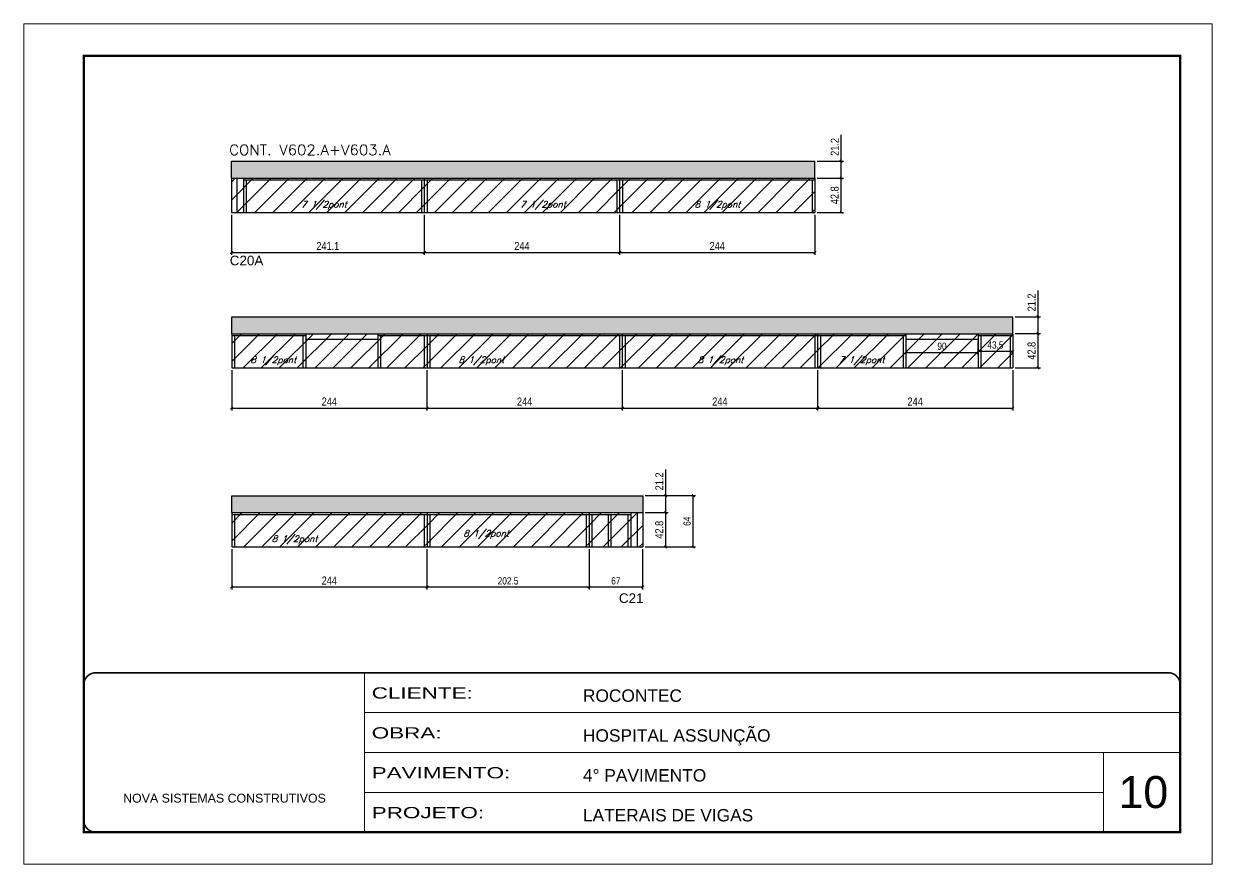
# Model space of a CAD drawing. Extents: x -20960 to -5926, y -2106 to 21915.
# Drawn here: x -10608 to -9123, y 18568 to 19618 of the extents above; entities that cross this region are included whole.
import ezdxf

# ---------------------------------------------------------------- set-up
doc = ezdxf.new("R2010")
doc.units = 0
doc.linetypes.add('CONTINUO', pattern=[0])
doc.linetypes.add('DASHED', pattern=[0.75, 0.5, -0.25])
for name, color, linetype in [('5', 5, 'Continuous'), ('COTA', 241, 'Continuous'), ('Painéis', 200, 'Continuous'), ('Reaproveitamento', 251, 'Continuous'), ('SARR_2.2x7', 40, 'Continuous'), ('SARR_3.5x7', 81, 'Continuous'), ('texto', 7, 'Continuous')]:
    doc.layers.add(name, color=color, linetype=linetype)
for name, color, linetype, lineweight in [('CARIMBO', 255, 'Continuous', 9), ('Folhas', 255, 'Continuous', 9), ('SARRAFO DE PRESSAO', 251, 'DASHED', 9), ('Texto Seção', 7, 'Continuous', 15)]:
    doc.layers.add(name, color=color, linetype=linetype, lineweight=lineweight)
doc.styles.add('ARIAL', font='arial.ttf')
doc.styles.add('COTA TECNICA', font='techl___.ttf', dxfattribs={"height": 10})
doc.styles.add('COTA TECNICA-50', font='techl___.ttf', dxfattribs={"height": 9})
doc.styles.add('REGUA-120', font='ROMANS.shx', dxfattribs={"height": 15})
doc.styles.add('Romans', font='romans.shx')
doc.styles.get("Standard").update_dxf_attribs({"font": 'arial.ttf'})
doc.styles.add('Tecnologia', font='')
doc.styles.get('Tecnologia').set_extended_font_data('Forgotten Futurist')
doc.dimstyles.new('COTA PAINEL-50', dxfattribs={"dimtxt": 9, "dimasz": 3, "dimexe": 3, "dimexo": 3, "dimgap": 3, "dimtad": 1, "dimdec": 1, "dimzin": 12, "dimdsep": 46, "dimtxsty": 'COTA TECNICA-50', "dimblk1": 'OBLIQUE', "dimblk2": 'OBLIQUE', "dimsah": 1, "dimcen": 0.9, "dimclrd": 4, "dimclre": 4, "dimclrt": 240, "dimadec": 1, "dimazin": 3, "dimtfac": 1, "dimtdec": 1, "dimtmove": 0, "dimatfit": 3, "dimfxl": 1, "dimtolj": 1, "dimtzin": 12, "dimarcsym": 0})
doc.dimstyles.new('PAINEL', dxfattribs={"dimtxt": 10, "dimasz": 3, "dimexe": 3, "dimexo": 3, "dimgap": 3, "dimtad": 1, "dimdec": 1, "dimzin": 12, "dimdsep": 46, "dimtxsty": 'COTA TECNICA', "dimblk1": 'OBLIQUE', "dimblk2": 'OBLIQUE', "dimsah": 1, "dimcen": 0.9, "dimclrd": 4, "dimclre": 4, "dimclrt": 240, "dimadec": 1, "dimazin": 3, "dimtfac": 1, "dimtdec": 1, "dimtmove": 0, "dimatfit": 3, "dimfxl": 1, "dimtolj": 1, "dimtzin": 12, "dimarcsym": 0})

# ---------------------------------------------------------------- blocks, each defined once
blk = doc.blocks.new('9999999999')
at = {"color": 30, "linetype": 'CONTINUO'}
for p, q in [((98564.6, 34230.2), (98564.6, 34429.4)), ((98564.6, 34379.6), (99584, 34379.6)), ((98564.6, 34329.8), (99488, 34329.8)), ((99584, 34329.8), (99488, 34329.8)), ((99488, 34329.8), (99488, 34230.2)), ((98564.6, 34280), (99488, 34280))]:
    blk.add_line(p, q, dxfattribs=at)
at = {"color": 30, "linetype": 'CONTINUO', "const_width": 2}
blk.add_lwpolyline([(99584, 34230.2), (99584, 34414.4, 0.414214), (99569, 34429.4), (98229, 34429.4, 0.414214), (98214, 34414.4), (98214, 34245.2, 0.414214), (98229, 34230.2), (99584, 34230.2)], format="xyb", dxfattribs=at)
at = {"layer": 'Folhas'}
blk.add_lwpolyline([(98139, 34190.2), (99624, 34190.2), (99624, 35240.2), (98139, 35240.2)], close=True, dxfattribs=at)
at = {"layer": 'Folhas', "color": 30, "const_width": 3}
blk.add_lwpolyline([(98214, 34230.2), (99584, 34230.2), (99584, 35200.2), (98214, 35200.2)], close=True, dxfattribs=at)
at = {"color": 7, "linetype": 'Continuous', "ltscale": 5, "style": 'ARIAL'}
for s, height, p in [('ROCONTEC', 15.48, (98837.7, 34393.1)), ('HOSPITAL ASSUNÇÃO', 15.483, (98837.7, 34343.3)), ('4° PAVIMENTO', 15.483, (98837.7, 34293.5)), ('NOVA SISTEMAS CONSTRUTIVOS', 11.059, (98263.2, 34267.2)), ('LATERAIS DE VIGAS', 15.483, (98837.7, 34243.7))]:
    blk.add_text(s, height=height, dxfattribs=at).set_placement(p)
at = {"layer": 'Folhas', "color": 7, "style": 'Tecnologia', "width": 1.5}
for s, p in [('CLIENTE:', (98573.7, 34397.2)), ('OBRA:', (98573.7, 34347.3)), ('PAVIMENTO:', (98573.7, 34297.5)), ('PROJETO:', (98573.7, 34247.7))]:
    blk.add_text(s, height=14, dxfattribs=at).set_placement(p)
blk = doc.blocks.new('_Oblique')
at = {"color": 0, "linetype": 'ByBlock', "lineweight": -2}
blk.add_line((-0.5, -0.5), (0.5, 0.5), dxfattribs=at)
blk = doc.blocks.new('*D212')
at = {"layer": 'COTA', "color": 4, "lineweight": -2, "ltscale": 25, "transparency": 16777216}
for p, q in [((-10349.1, 19379.6), (-10349.1, 19329.5)), ((-10108, 19379.6), (-10108, 19329.5)), ((-10349.1, 19332.5), (-10108, 19332.5))]:
    blk.add_line(p, q, dxfattribs=at)
at = {"layer": 'Defpoints', "color": 0, "ltscale": 25, "transparency": 16777216}
for p in [(-10349.1, 19382.6), (-10108, 19382.6), (-10108, 19332.5)]:
    blk.add_point(p, dxfattribs=at)
at = {"layer": 'COTA', "color": 4, "lineweight": -2, "ltscale": 25, "transparency": 16777216, "xscale": 3, "yscale": 3, "zscale": 3, "rotation": 180}
blk.add_blockref('_Oblique', (-10349.1, 19332.5), dxfattribs=at)
at = {"layer": 'COTA', "color": 4, "lineweight": -2, "ltscale": 25, "transparency": 16777216, "xscale": 3, "yscale": 3, "zscale": 3}
blk.add_blockref('_Oblique', (-10108, 19332.5), dxfattribs=at)
at = {"layer": 'COTA', "color": 240, "ltscale": 25, "transparency": 16777216, "insert": (-10228.6, 19340.6), "char_height": 10, "attachment_point": 5, "style": 'COTA TECNICA'}
blk.add_mtext('\\A1;241.1', dxfattribs=at)
blk = doc.blocks.new('*D213')
at = {"layer": 'COTA', "color": 4, "lineweight": -2, "ltscale": 25, "transparency": 16777216}
for p, q in [((-10108, 19379.6), (-10108, 19329.5)), ((-9864, 19379.6), (-9864, 19329.5)), ((-10108, 19332.5), (-9864, 19332.5))]:
    blk.add_line(p, q, dxfattribs=at)
at = {"layer": 'Defpoints', "color": 0, "ltscale": 25, "transparency": 16777216}
for p in [(-10108, 19382.6), (-9864, 19382.6), (-9864, 19332.5)]:
    blk.add_point(p, dxfattribs=at)
at = {"layer": 'COTA', "color": 4, "lineweight": -2, "ltscale": 25, "transparency": 16777216, "xscale": 3, "yscale": 3, "zscale": 3, "rotation": 180}
blk.add_blockref('_Oblique', (-10108, 19332.5), dxfattribs=at)
at = {"layer": 'COTA', "color": 4, "lineweight": -2, "ltscale": 25, "transparency": 16777216, "xscale": 3, "yscale": 3, "zscale": 3}
blk.add_blockref('_Oblique', (-9864, 19332.5), dxfattribs=at)
at = {"layer": 'COTA', "color": 240, "ltscale": 25, "transparency": 16777216, "insert": (-9986, 19340.6), "char_height": 10, "attachment_point": 5, "style": 'COTA TECNICA'}
blk.add_mtext('\\A1;244', dxfattribs=at)
blk = doc.blocks.new('*D214')
at = {"layer": 'COTA', "color": 4, "lineweight": -2, "ltscale": 25, "transparency": 16777216}
for p, q in [((-9864, 19379.6), (-9864, 19329.5)), ((-9620, 19379.6), (-9620, 19329.5)), ((-9864, 19332.5), (-9620, 19332.5))]:
    blk.add_line(p, q, dxfattribs=at)
at = {"layer": 'Defpoints', "color": 0, "ltscale": 25, "transparency": 16777216}
for p in [(-9864, 19382.6), (-9620, 19382.6), (-9620, 19332.5)]:
    blk.add_point(p, dxfattribs=at)
at = {"layer": 'COTA', "color": 4, "lineweight": -2, "ltscale": 25, "transparency": 16777216, "xscale": 3, "yscale": 3, "zscale": 3, "rotation": 180}
blk.add_blockref('_Oblique', (-9864, 19332.5), dxfattribs=at)
at = {"layer": 'COTA', "color": 4, "lineweight": -2, "ltscale": 25, "transparency": 16777216, "xscale": 3, "yscale": 3, "zscale": 3}
blk.add_blockref('_Oblique', (-9620, 19332.5), dxfattribs=at)
at = {"layer": 'COTA', "color": 240, "ltscale": 25, "transparency": 16777216, "insert": (-9742, 19340.6), "char_height": 10, "attachment_point": 5, "style": 'COTA TECNICA'}
blk.add_mtext('\\A1;244', dxfattribs=at)
blk = doc.blocks.new('*D215')
at = {"layer": 'COTA', "color": 4, "lineweight": -2, "ltscale": 25, "transparency": 16777216}
for p, q in [((-10348.7, 19185.3), (-10348.7, 19135.2)), ((-10104.7, 19185.3), (-10104.7, 19135.2)), ((-10348.7, 19138.2), (-10104.7, 19138.2))]:
    blk.add_line(p, q, dxfattribs=at)
at = {"layer": 'Defpoints', "color": 0, "ltscale": 25, "transparency": 16777216}
for p in [(-10348.7, 19188.3), (-10104.7, 19188.3), (-10104.7, 19138.2)]:
    blk.add_point(p, dxfattribs=at)
at = {"layer": 'COTA', "color": 4, "lineweight": -2, "ltscale": 25, "transparency": 16777216, "xscale": 3, "yscale": 3, "zscale": 3, "rotation": 180}
blk.add_blockref('_Oblique', (-10348.7, 19138.2), dxfattribs=at)
at = {"layer": 'COTA', "color": 4, "lineweight": -2, "ltscale": 25, "transparency": 16777216, "xscale": 3, "yscale": 3, "zscale": 3}
blk.add_blockref('_Oblique', (-10104.7, 19138.2), dxfattribs=at)
at = {"layer": 'COTA', "color": 240, "ltscale": 25, "transparency": 16777216, "insert": (-10226.7, 19146.3), "char_height": 10, "attachment_point": 5, "style": 'COTA TECNICA'}
blk.add_mtext('\\A1;244', dxfattribs=at)
blk = doc.blocks.new('*D216')
at = {"layer": 'COTA', "color": 4, "lineweight": -2, "ltscale": 25, "transparency": 16777216}
for p, q in [((-10104.7, 19185.3), (-10104.7, 19135.2)), ((-9860.7, 19185.3), (-9860.7, 19135.2)), ((-10104.7, 19138.2), (-9860.7, 19138.2))]:
    blk.add_line(p, q, dxfattribs=at)
at = {"layer": 'Defpoints', "color": 0, "ltscale": 25, "transparency": 16777216}
for p in [(-10104.7, 19188.3), (-9860.7, 19188.3), (-9860.7, 19138.2)]:
    blk.add_point(p, dxfattribs=at)
at = {"layer": 'COTA', "color": 4, "lineweight": -2, "ltscale": 25, "transparency": 16777216, "xscale": 3, "yscale": 3, "zscale": 3, "rotation": 180}
blk.add_blockref('_Oblique', (-10104.7, 19138.2), dxfattribs=at)
at = {"layer": 'COTA', "color": 4, "lineweight": -2, "ltscale": 25, "transparency": 16777216, "xscale": 3, "yscale": 3, "zscale": 3}
blk.add_blockref('_Oblique', (-9860.7, 19138.2), dxfattribs=at)
at = {"layer": 'COTA', "color": 240, "ltscale": 25, "transparency": 16777216, "insert": (-9982.7, 19146.3), "char_height": 10, "attachment_point": 5, "style": 'COTA TECNICA'}
blk.add_mtext('\\A1;244', dxfattribs=at)
blk = doc.blocks.new('*D217')
at = {"layer": 'COTA', "color": 4, "lineweight": -2, "ltscale": 25, "transparency": 16777216}
for p, q in [((-9860.7, 19185.3), (-9860.7, 19135.2)), ((-9616.7, 19185.3), (-9616.7, 19135.2)), ((-9860.7, 19138.2), (-9616.7, 19138.2))]:
    blk.add_line(p, q, dxfattribs=at)
at = {"layer": 'Defpoints', "color": 0, "ltscale": 25, "transparency": 16777216}
for p in [(-9860.7, 19188.3), (-9616.7, 19188.3), (-9616.7, 19138.2)]:
    blk.add_point(p, dxfattribs=at)
at = {"layer": 'COTA', "color": 4, "lineweight": -2, "ltscale": 25, "transparency": 16777216, "xscale": 3, "yscale": 3, "zscale": 3, "rotation": 180}
blk.add_blockref('_Oblique', (-9860.7, 19138.2), dxfattribs=at)
at = {"layer": 'COTA', "color": 4, "lineweight": -2, "ltscale": 25, "transparency": 16777216, "xscale": 3, "yscale": 3, "zscale": 3}
blk.add_blockref('_Oblique', (-9616.7, 19138.2), dxfattribs=at)
at = {"layer": 'COTA', "color": 240, "ltscale": 25, "transparency": 16777216, "insert": (-9738.7, 19146.3), "char_height": 10, "attachment_point": 5, "style": 'COTA TECNICA'}
blk.add_mtext('\\A1;244', dxfattribs=at)
blk = doc.blocks.new('*D218')
at = {"layer": 'COTA', "color": 4, "lineweight": -2, "ltscale": 25, "transparency": 16777216}
for p, q in [((-9616.7, 19185.3), (-9616.7, 19135.2)), ((-9372.7, 19185.3), (-9372.7, 19135.2)), ((-9616.7, 19138.2), (-9372.7, 19138.2))]:
    blk.add_line(p, q, dxfattribs=at)
at = {"layer": 'Defpoints', "color": 0, "ltscale": 25, "transparency": 16777216}
for p in [(-9616.7, 19188.3), (-9372.7, 19188.3), (-9372.7, 19138.2)]:
    blk.add_point(p, dxfattribs=at)
at = {"layer": 'COTA', "color": 4, "lineweight": -2, "ltscale": 25, "transparency": 16777216, "xscale": 3, "yscale": 3, "zscale": 3, "rotation": 180}
blk.add_blockref('_Oblique', (-9616.7, 19138.2), dxfattribs=at)
at = {"layer": 'COTA', "color": 4, "lineweight": -2, "ltscale": 25, "transparency": 16777216, "xscale": 3, "yscale": 3, "zscale": 3}
blk.add_blockref('_Oblique', (-9372.7, 19138.2), dxfattribs=at)
at = {"layer": 'COTA', "color": 240, "ltscale": 25, "transparency": 16777216, "insert": (-9494.7, 19146.3), "char_height": 10, "attachment_point": 5, "style": 'COTA TECNICA'}
blk.add_mtext('\\A1;244', dxfattribs=at)
blk = doc.blocks.new('*D219')
at = {"layer": 'COTA', "color": 4, "lineweight": -2, "ltscale": 25, "transparency": 16777216}
for p, q in [((-10348.7, 18961.7), (-10348.7, 18911.6)), ((-10104.7, 18961.7), (-10104.7, 18911.6)), ((-10348.7, 18914.6), (-10104.7, 18914.6))]:
    blk.add_line(p, q, dxfattribs=at)
at = {"layer": 'Defpoints', "color": 0, "ltscale": 25, "transparency": 16777216}
for p in [(-10348.7, 18964.7), (-10104.7, 18964.7), (-10104.7, 18914.6)]:
    blk.add_point(p, dxfattribs=at)
at = {"layer": 'COTA', "color": 4, "lineweight": -2, "ltscale": 25, "transparency": 16777216, "xscale": 3, "yscale": 3, "zscale": 3, "rotation": 180}
blk.add_blockref('_Oblique', (-10348.7, 18914.6), dxfattribs=at)
at = {"layer": 'COTA', "color": 4, "lineweight": -2, "ltscale": 25, "transparency": 16777216, "xscale": 3, "yscale": 3, "zscale": 3}
blk.add_blockref('_Oblique', (-10104.7, 18914.6), dxfattribs=at)
at = {"layer": 'COTA', "color": 240, "ltscale": 25, "transparency": 16777216, "insert": (-10226.7, 18922.7), "char_height": 10, "attachment_point": 5, "style": 'COTA TECNICA'}
blk.add_mtext('\\A1;244', dxfattribs=at)
blk = doc.blocks.new('*D220')
at = {"layer": 'COTA', "color": 4, "lineweight": -2, "ltscale": 25, "transparency": 16777216}
for p, q in [((-9617, 19425.4), (-9584.1, 19425.4)), ((-9587.1, 19382.6), (-9587.1, 19425.4)), ((-9617, 19382.6), (-9584.1, 19382.6))]:
    blk.add_line(p, q, dxfattribs=at)
at = {"layer": 'Defpoints', "color": 0, "ltscale": 25, "transparency": 16777216}
for p in [(-9620, 19425.4), (-9587.1, 19425.4), (-9620, 19382.6)]:
    blk.add_point(p, dxfattribs=at)
at = {"layer": 'COTA', "color": 4, "lineweight": -2, "ltscale": 25, "transparency": 16777216, "xscale": 3, "yscale": 3, "zscale": 3}
for p, rotation in [((-9587.1, 19425.4), 90), ((-9587.1, 19382.6), 270)]:
    blk.add_blockref('_Oblique', p, dxfattribs=dict(at, rotation=rotation))
at = {"layer": 'COTA', "color": 240, "ltscale": 25, "transparency": 16777216, "insert": (-9595.2, 19404), "char_height": 10, "attachment_point": 5, "rotation": 90, "style": 'COTA TECNICA'}
blk.add_mtext('\\A1;42.8', dxfattribs=at)
blk = doc.blocks.new('*D221')
at = {"layer": 'COTA', "color": 4, "lineweight": -2, "ltscale": 25, "transparency": 16777216}
for p, q in [((-9587.1, 19446.6), (-9587.1, 19479.3)), ((-9617, 19446.6), (-9584.1, 19446.6)), ((-9587.1, 19425.4), (-9587.1, 19446.6)), ((-9617, 19425.4), (-9584.1, 19425.4))]:
    blk.add_line(p, q, dxfattribs=at)
at = {"layer": 'Defpoints', "color": 0, "ltscale": 25, "transparency": 16777216}
for p in [(-9620, 19446.6), (-9587.1, 19446.6), (-9620, 19425.4)]:
    blk.add_point(p, dxfattribs=at)
at = {"layer": 'COTA', "color": 4, "lineweight": -2, "ltscale": 25, "transparency": 16777216, "xscale": 3, "yscale": 3, "zscale": 3}
for p, rotation in [((-9587.1, 19446.6), 90), ((-9587.1, 19425.4), 270)]:
    blk.add_blockref('_Oblique', p, dxfattribs=dict(at, rotation=rotation))
at = {"layer": 'COTA', "color": 240, "ltscale": 25, "transparency": 16777216, "insert": (-9595.2, 19464.4), "char_height": 10, "attachment_point": 5, "rotation": 90, "style": 'COTA TECNICA'}
blk.add_mtext('\\A1;21.2', dxfattribs=at)
blk = doc.blocks.new('*D222')
at = {"layer": 'COTA', "color": 4, "lineweight": -2, "ltscale": 25, "transparency": 16777216}
for p, q in [((-9369.7, 19231.1), (-9338.1, 19231.1)), ((-9341.1, 19188.3), (-9341.1, 19231.1)), ((-9369.7, 19188.3), (-9338.1, 19188.3))]:
    blk.add_line(p, q, dxfattribs=at)
at = {"layer": 'Defpoints', "color": 0, "ltscale": 25, "transparency": 16777216}
for p in [(-9372.7, 19231.1), (-9341.1, 19231.1), (-9372.7, 19188.3)]:
    blk.add_point(p, dxfattribs=at)
at = {"layer": 'COTA', "color": 4, "lineweight": -2, "ltscale": 25, "transparency": 16777216, "xscale": 3, "yscale": 3, "zscale": 3}
for p, rotation in [((-9341.1, 19231.1), 90), ((-9341.1, 19188.3), 270)]:
    blk.add_blockref('_Oblique', p, dxfattribs=dict(at, rotation=rotation))
at = {"layer": 'COTA', "color": 240, "ltscale": 25, "transparency": 16777216, "insert": (-9349.2, 19209.7), "char_height": 10, "attachment_point": 5, "rotation": 90, "style": 'COTA TECNICA'}
blk.add_mtext('\\A1;42.8', dxfattribs=at)
blk = doc.blocks.new('*D223')
at = {"layer": 'COTA', "color": 4, "lineweight": -2, "ltscale": 25, "transparency": 16777216}
for p, q in [((-9341.1, 19252.3), (-9341.1, 19285)), ((-9369.7, 19252.3), (-9338.1, 19252.3)), ((-9341.1, 19231.1), (-9341.1, 19252.3)), ((-9369.7, 19231.1), (-9338.1, 19231.1))]:
    blk.add_line(p, q, dxfattribs=at)
at = {"layer": 'Defpoints', "color": 0, "ltscale": 25, "transparency": 16777216}
for p in [(-9372.7, 19252.3), (-9341.1, 19252.3), (-9372.7, 19231.1)]:
    blk.add_point(p, dxfattribs=at)
at = {"layer": 'COTA', "color": 4, "lineweight": -2, "ltscale": 25, "transparency": 16777216, "xscale": 3, "yscale": 3, "zscale": 3}
for p, rotation in [((-9341.1, 19252.3), 90), ((-9341.1, 19231.1), 270)]:
    blk.add_blockref('_Oblique', p, dxfattribs=dict(at, rotation=rotation))
at = {"layer": 'COTA', "color": 240, "ltscale": 25, "transparency": 16777216, "insert": (-9349.2, 19270.1), "char_height": 10, "attachment_point": 5, "rotation": 90, "style": 'COTA TECNICA'}
blk.add_mtext('\\A1;21.2', dxfattribs=at)
blk = doc.blocks.new('*D224')
at = {"layer": 'COTA', "color": 4, "lineweight": -2, "ltscale": 25, "transparency": 16777216}
for p, q in [((-9832.2, 19007.5), (-9803.3, 19007.5)), ((-9806.3, 18964.7), (-9806.3, 19007.5)), ((-9832.2, 18964.7), (-9803.3, 18964.7))]:
    blk.add_line(p, q, dxfattribs=at)
at = {"layer": 'Defpoints', "color": 0, "ltscale": 25, "transparency": 16777216}
for p in [(-9835.2, 19007.5), (-9806.3, 19007.5), (-9835.2, 18964.7)]:
    blk.add_point(p, dxfattribs=at)
at = {"layer": 'COTA', "color": 4, "lineweight": -2, "ltscale": 25, "transparency": 16777216, "xscale": 3, "yscale": 3, "zscale": 3}
for p, rotation in [((-9806.3, 19007.5), 90), ((-9806.3, 18964.7), 270)]:
    blk.add_blockref('_Oblique', p, dxfattribs=dict(at, rotation=rotation))
at = {"layer": 'COTA', "color": 240, "ltscale": 25, "transparency": 16777216, "insert": (-9814.4, 18986.1), "char_height": 10, "attachment_point": 5, "rotation": 90, "style": 'COTA TECNICA'}
blk.add_mtext('\\A1;42.8', dxfattribs=at)
blk = doc.blocks.new('*D225')
at = {"layer": 'COTA', "color": 4, "lineweight": -2, "ltscale": 25, "transparency": 16777216}
for p, q in [((-9806.3, 19028.7), (-9806.3, 19061.4)), ((-9832.2, 19028.7), (-9803.3, 19028.7)), ((-9806.3, 19007.5), (-9806.3, 19028.7)), ((-9832.2, 19007.5), (-9803.3, 19007.5))]:
    blk.add_line(p, q, dxfattribs=at)
at = {"layer": 'Defpoints', "color": 0, "ltscale": 25, "transparency": 16777216}
for p in [(-9835.2, 19028.7), (-9806.3, 19028.7), (-9835.2, 19007.5)]:
    blk.add_point(p, dxfattribs=at)
at = {"layer": 'COTA', "color": 4, "lineweight": -2, "ltscale": 25, "transparency": 16777216, "xscale": 3, "yscale": 3, "zscale": 3}
for p, rotation in [((-9806.3, 19028.7), 90), ((-9806.3, 19007.5), 270)]:
    blk.add_blockref('_Oblique', p, dxfattribs=dict(at, rotation=rotation))
at = {"layer": 'COTA', "color": 240, "ltscale": 25, "transparency": 16777216, "insert": (-9814.4, 19046.5), "char_height": 10, "attachment_point": 5, "rotation": 90, "style": 'COTA TECNICA'}
blk.add_mtext('\\A1;21.2', dxfattribs=at)
blk = doc.blocks.new('*D226')
at = {"layer": 'COTA', "color": 4, "lineweight": -2, "transparency": 16777216}
for p, q in [((-9506.2, 19221.1), (-9506.2, 19204.7)), ((-9416.2, 19221.1), (-9416.2, 19204.7)), ((-9506.2, 19207.7), (-9416.2, 19207.7))]:
    blk.add_line(p, q, dxfattribs=at)
at = {"layer": 'Defpoints', "color": 0, "transparency": 16777216}
for p in [(-9506.2, 19224.1), (-9416.2, 19224.1), (-9416.2, 19207.7)]:
    blk.add_point(p, dxfattribs=at)
at = {"layer": 'COTA', "color": 4, "lineweight": -2, "transparency": 16777216, "xscale": 3, "yscale": 3, "zscale": 3, "rotation": 180}
blk.add_blockref('_Oblique', (-9506.2, 19207.7), dxfattribs=at)
at = {"layer": 'COTA', "color": 4, "lineweight": -2, "transparency": 16777216, "xscale": 3, "yscale": 3, "zscale": 3}
blk.add_blockref('_Oblique', (-9416.2, 19207.7), dxfattribs=at)
at = {"layer": 'COTA', "color": 240, "transparency": 16777216, "insert": (-9461.2, 19215.3), "char_height": 9, "attachment_point": 5, "style": 'COTA TECNICA-50'}
blk.add_mtext('\\A1;90', dxfattribs=at)
blk = doc.blocks.new('*D227')
at = {"layer": 'COTA', "color": 4, "lineweight": -2, "transparency": 16777216}
for p, q in [((-10104.7, 18961.7), (-10104.7, 18911.6)), ((-9902.2, 18961.7), (-9902.2, 18911.6)), ((-10104.7, 18914.6), (-9902.2, 18914.6))]:
    blk.add_line(p, q, dxfattribs=at)
at = {"layer": 'Defpoints', "color": 0, "transparency": 16777216}
for p in [(-10104.7, 18964.7), (-9902.2, 18964.7), (-9902.2, 18914.6)]:
    blk.add_point(p, dxfattribs=at)
at = {"layer": 'COTA', "color": 4, "lineweight": -2, "transparency": 16777216, "xscale": 3, "yscale": 3, "zscale": 3, "rotation": 180}
blk.add_blockref('_Oblique', (-10104.7, 18914.6), dxfattribs=at)
at = {"layer": 'COTA', "color": 4, "lineweight": -2, "transparency": 16777216, "xscale": 3, "yscale": 3, "zscale": 3}
blk.add_blockref('_Oblique', (-9902.2, 18914.6), dxfattribs=at)
at = {"layer": 'COTA', "color": 240, "transparency": 16777216, "insert": (-10003.4, 18922.2), "char_height": 9, "attachment_point": 5, "style": 'COTA TECNICA-50'}
blk.add_mtext('\\A1;202.5', dxfattribs=at)
blk = doc.blocks.new('*D228')
at = {"layer": 'COTA', "color": 4, "lineweight": -2, "transparency": 16777216}
for p, q in [((-9902.2, 18961.7), (-9902.2, 18911.6)), ((-9835.2, 18961.7), (-9835.2, 18911.6)), ((-9902.2, 18914.6), (-9835.2, 18914.6))]:
    blk.add_line(p, q, dxfattribs=at)
at = {"layer": 'Defpoints', "color": 0, "transparency": 16777216}
for p in [(-9902.2, 18964.7), (-9835.2, 18964.7), (-9835.2, 18914.6)]:
    blk.add_point(p, dxfattribs=at)
at = {"layer": 'COTA', "color": 4, "lineweight": -2, "transparency": 16777216, "xscale": 3, "yscale": 3, "zscale": 3, "rotation": 180}
blk.add_blockref('_Oblique', (-9902.2, 18914.6), dxfattribs=at)
at = {"layer": 'COTA', "color": 4, "lineweight": -2, "transparency": 16777216, "xscale": 3, "yscale": 3, "zscale": 3}
blk.add_blockref('_Oblique', (-9835.2, 18914.6), dxfattribs=at)
at = {"layer": 'COTA', "color": 240, "transparency": 16777216, "insert": (-9868.7, 18922.2), "char_height": 9, "attachment_point": 5, "style": 'COTA TECNICA-50'}
blk.add_mtext('\\A1;67', dxfattribs=at)
blk = doc.blocks.new('*D229')
at = {"layer": 'COTA', "color": 4, "lineweight": -2, "transparency": 16777216}
for p, q in [((-9832.2, 19028.7), (-9769, 19028.7)), ((-9772, 18964.7), (-9772, 19028.7)), ((-9832.2, 18964.7), (-9769, 18964.7))]:
    blk.add_line(p, q, dxfattribs=at)
at = {"layer": 'Defpoints', "color": 0, "transparency": 16777216}
for p in [(-9835.2, 19028.7), (-9772, 19028.7), (-9835.2, 18964.7)]:
    blk.add_point(p, dxfattribs=at)
at = {"layer": 'COTA', "color": 4, "lineweight": -2, "transparency": 16777216, "xscale": 3, "yscale": 3, "zscale": 3}
for p, rotation in [((-9772, 19028.7), 90), ((-9772, 18964.7), 270)]:
    blk.add_blockref('_Oblique', p, dxfattribs=dict(at, rotation=rotation))
at = {"layer": 'COTA', "color": 240, "transparency": 16777216, "insert": (-9779.6, 18996.7), "char_height": 9, "attachment_point": 5, "rotation": 90, "style": 'COTA TECNICA-50'}
blk.add_mtext('\\A1;64', dxfattribs=at)
blk = doc.blocks.new('*D230')
at = {"layer": 'COTA', "color": 4, "lineweight": -2, "transparency": 16777216}
for p, q in [((-9416.2, 19221.1), (-9416.2, 19206.2)), ((-9372.7, 19221.1), (-9372.7, 19206.2)), ((-9416.2, 19209.2), (-9372.7, 19209.2))]:
    blk.add_line(p, q, dxfattribs=at)
at = {"layer": 'Defpoints', "color": 0, "transparency": 16777216}
for p in [(-9416.2, 19224.1), (-9372.7, 19224.1), (-9372.7, 19209.2)]:
    blk.add_point(p, dxfattribs=at)
at = {"layer": 'COTA', "color": 4, "lineweight": -2, "transparency": 16777216, "xscale": 3, "yscale": 3, "zscale": 3, "rotation": 180}
blk.add_blockref('_Oblique', (-9416.2, 19209.2), dxfattribs=at)
at = {"layer": 'COTA', "color": 4, "lineweight": -2, "transparency": 16777216, "xscale": 3, "yscale": 3, "zscale": 3}
blk.add_blockref('_Oblique', (-9372.7, 19209.2), dxfattribs=at)
at = {"layer": 'COTA', "color": 240, "transparency": 16777216, "insert": (-9394.4, 19216.9), "char_height": 9, "attachment_point": 5, "style": 'COTA TECNICA-50'}
blk.add_mtext('\\A1;43.5', dxfattribs=at)

msp = doc.modelspace()

# ---------------------------------------------------------------- hatches: boundary and pattern name
at = {"layer": 'COTA', "ltscale": 25}
h = msp.add_hatch(dxfattribs=at)
h.set_pattern_fill('AR-CONC', color=256, scale=0.03)
h.set_pattern_definition([(50, (-147723.711, -10299.5577), (5.46554007, -0.47817257), [0.5715, -6.2865]), (355, (-147723.711, -10299.558), (-1.05730264, 5.73170536), [0.4572, -5.02921753]), (100.4514447, (-147723.2554, -10299.5976), (4.40823741, 5.25353256), [0.48570026, -5.34270734]), (46.1842, (-147723.711, -10298.034), (8.13237123, -1.26126984), [0.85725, -9.42975]), (96.6355576, (-147723.033, -10298.139), (7.122124, 7.42278374), [0.7285507, -8.01406824]), (351.184151, (-147723.711, -10298.034), (7.122124, 7.42278374), [0.685799, -7.54379196]), (21, (-147722.949, -10298.4147), (4.54843174, -3.06795595), [0.5715, -6.2865]), (326, (-147722.949, -10298.415), (1.85406085, 5.52563898), [0.4572, -5.0292]), (71.451445, (-147722.57, -10298.6704), (6.40249258, 2.45768307), [0.48570026, -5.34269813]), (37.5, (-147723.7108, -10299.5577), (0.092658098, 2.536651166), [0, -4.96824, 0, -5.1054, 0, -5.04825]), (7.5, (-147723.7108, -10299.5577), (2.004589875, 3.005417245), [0, -2.91084, 0, -4.85394, 0, -1.92405]), (327.5, (-147725.41, -10299.5577), (4.067717855, -0.17186232), [0, -1.905, 0, -5.9436, 0, -7.8867]), (317.5, (-147726.172, -10299.5577), (4.44387544, 0.76279473), [0, -2.4765, 0, -3.94716, 0, -5.6007])])
h.paths.add_polyline_path([(-10049.18, 19446.57), (-10139.18, 19446.57), (-10331.28, 19446.57), (-10349.14, 19446.57), (-10349.14, 19425.37), (-10331.18, 19425.37), (-10139.08, 19425.37), (-10049.08, 19425.37), (-9620.04, 19425.37), (-9620.04, 19446.57)])
h = msp.add_hatch(dxfattribs=at)
h.set_pattern_fill('AR-CONC', color=256, scale=0.03)
h.set_pattern_definition([(50, (-152556.5536, -8027.1367), (5.46554007, -0.47817257), [0.5715, -6.2865]), (355, (-152556.5536, -8027.1367), (-1.05730264, 5.73170536), [0.4572, -5.02921753]), (100.4514447, (-152556.098, -8027.1765), (4.40823741, 5.25353256), [0.48570026, -5.34270734]), (46.1842, (-152556.5536, -8025.613), (8.13237123, -1.26126984), [0.85725, -9.42975]), (96.6355576, (-152555.876, -8025.718), (7.122124, 7.42278374), [0.7285507, -8.01406824]), (351.184151, (-152556.554, -8025.613), (7.122124, 7.42278374), [0.685799, -7.54379196]), (21, (-152555.7916, -8025.9937), (4.54843174, -3.06795595), [0.5715, -6.2865]), (326, (-152555.7916, -8025.9937), (1.85406085, 5.52563898), [0.4572, -5.0292]), (71.451445, (-152555.4126, -8026.2494), (6.40249258, 2.45768307), [0.48570026, -5.34269813]), (37.5, (-152556.5536, -8027.1367), (0.092658098, 2.536651166), [0, -4.96824, 0, -5.1054, 0, -5.04825]), (7.5, (-152556.5536, -8027.1367), (2.004589875, 3.005417245), [0, -2.91084, 0, -4.85394, 0, -1.92405]), (327.5, (-152558.2529, -8027.1367), (4.067717855, -0.17186232), [0, -1.905, 0, -5.9436, 0, -7.8867]), (317.5, (-152559.015, -8027.1367), (4.44387544, 0.76279473), [0, -2.4765, 0, -3.94716, 0, -5.6007])])
h.paths.add_polyline_path([(-9881.15, 19231.06), (-9372.65, 19231.06), (-9372.65, 19252.26), (-9881.15, 19252.26), (-9971.15, 19252.26), (-10348.65, 19252.26), (-10348.65, 19231.06), (-9971.15, 19231.06)])
h = msp.add_hatch(dxfattribs=at)
h.set_pattern_fill('AR-CONC', color=256, scale=0.03)
h.paths.add_polyline_path([(-10107.15, 19028.67), (-10197.15, 19028.67), (-10348.65, 19028.67), (-10348.65, 19007.47), (-10104.65, 19007.47), (-9835.15, 19007.47), (-9835.15, 19028.67)])
at = {"layer": 'Reaproveitamento'}
h = msp.add_hatch(dxfattribs=at)
h.set_pattern_fill('ANSI31', color=256, scale=5)
h.paths.add_polyline_path([(-10331.18, 19425.37), (-10349.14, 19425.37), (-10349.14, 19382.57), (-10108.04, 19382.57), (-10108.04, 19425.37)])
h = msp.add_hatch(dxfattribs=at)
h.set_pattern_fill('ANSI31', color=256, scale=5)
h.paths.add_polyline_path([(-10108.04, 19382.57), (-9864.04, 19382.57), (-9864.04, 19425.37), (-10108.04, 19425.37)])
h = msp.add_hatch(dxfattribs=at)
h.set_pattern_fill('ANSI31', color=256, scale=5)
h.paths.add_polyline_path([(-9620.04, 19382.57), (-9620.04, 19425.37), (-9864.04, 19425.37), (-9864.04, 19382.57)])
h = msp.add_hatch(dxfattribs=at)
h.set_pattern_fill('ANSI31', color=256, scale=5)
h.paths.add_polyline_path([(-10348.65, 19231.06), (-10348.65, 19188.26), (-10104.65, 19188.26), (-10104.65, 19231.06)])
h = msp.add_hatch(dxfattribs=at)
h.set_pattern_fill('ANSI31', color=256, scale=5)
h.paths.add_polyline_path([(-9860.65, 19188.26), (-9860.65, 19231.06), (-10104.65, 19231.06), (-10104.65, 19188.26)])
h = msp.add_hatch(dxfattribs=at)
h.set_pattern_fill('ANSI31', color=256, scale=5)
h.paths.add_polyline_path([(-9616.65, 19188.26), (-9616.65, 19231.06), (-9860.65, 19231.06), (-9860.65, 19188.26)])
h = msp.add_hatch(dxfattribs=at)
h.set_pattern_fill('ANSI31', color=256, scale=5)
h.paths.add_polyline_path([(-9616.65, 19231.06), (-9616.65, 19188.26), (-9372.65, 19188.26), (-9372.65, 19231.06)])
h = msp.add_hatch(dxfattribs=at)
h.set_pattern_fill('ANSI31', color=256, scale=5)
h.paths.add_polyline_path([(-10348.65, 19007.47), (-10348.65, 18964.67), (-10104.65, 18964.67), (-10104.65, 19007.47)])
h = msp.add_hatch(dxfattribs=at)
h.set_pattern_fill('ANSI31', color=256, scale=5)
h.paths.add_polyline_path([(-10104.65, 19007.47), (-10104.65, 18964.67), (-9902.15, 18964.67), (-9902.15, 19007.47)])
h = msp.add_hatch(dxfattribs=at)
h.set_pattern_fill('ANSI31', color=256, scale=5)
h.paths.add_polyline_path([(-9902.15, 19007.47), (-9902.15, 18964.67), (-9835.15, 18964.67), (-9835.15, 19007.47)])

# ---------------------------------------------------------------- linework, layer by layer
at = {"layer": 'COTA', "ltscale": 25}
for p, q in [((-10349.14, 19446.57), (-10331.28, 19446.57)), ((-10349.14, 19425.37), (-10349.14, 19446.57)), ((-10331.28, 19446.57), (-10139.18, 19446.57)), ((-10139.18, 19446.57), (-10049.18, 19446.57)), ((-10049.18, 19446.57), (-9620.04, 19446.57)), ((-9620.04, 19425.37), (-9620.04, 19446.57)), ((-10348.65, 19252.26), (-9971.15, 19252.26)), ((-10348.65, 19231.06), (-10348.65, 19252.26)), ((-9971.15, 19252.26), (-9881.15, 19252.26)), ((-9881.15, 19252.26), (-9372.65, 19252.26)), ((-9372.65, 19231.06), (-9372.65, 19252.26)), ((-10348.65, 19028.67), (-10197.15, 19028.67)), ((-10348.65, 19007.47), (-10348.65, 19028.67)), ((-10197.15, 19028.67), (-10107.15, 19028.67)), ((-10107.15, 19028.67), (-9835.15, 19028.67)), ((-9835.15, 19028.67), (-9835.15, 19007.47))]:
    msp.add_line(p, q, dxfattribs=at)
at = {"layer": 'Painéis'}
for p, q in [((-10349.14, 19425.37), (-10331.18, 19425.37)), ((-10331.18, 19425.37), (-10108.04, 19425.37)), ((-10108.04, 19425.37), (-10108.04, 19425.37)), ((-10108.04, 19425.37), (-9620.04, 19425.37)), ((-10349.14, 19382.57), (-10108.04, 19382.57)), ((-10108.04, 19382.57), (-10108.04, 19382.57)), ((-10108.04, 19382.57), (-9620.04, 19382.57)), ((-10348.65, 19231.06), (-9372.65, 19231.06)), ((-10348.65, 19188.26), (-9372.65, 19188.26)), ((-9881.15, 19188.26), (-9372.65, 19188.26)), ((-10348.65, 19007.47), (-10104.65, 19007.47)), ((-10104.65, 19007.47), (-10104.65, 19007.47)), ((-10104.65, 19007.47), (-9835.15, 19007.47)), ((-10348.65, 18964.67), (-9835.15, 18964.67))]:
    msp.add_line(p, q, dxfattribs=at)
at = {"layer": 'Painéis', "ltscale": 25}
for p, q in [((-10349.14, 19425.37), (-10349.14, 19382.57)), ((-10108.04, 19425.37), (-10108.04, 19382.57)), ((-9864.04, 19425.37), (-9864.04, 19382.57)), ((-9620.04, 19425.37), (-9620.04, 19382.57)), ((-10348.65, 19231.06), (-10348.65, 19188.26)), ((-10104.65, 19231.06), (-10104.65, 19188.26)), ((-9860.65, 19231.06), (-9860.65, 19188.26)), ((-9616.65, 19231.06), (-9616.65, 19188.26)), ((-9372.65, 19231.06), (-9372.65, 19188.26)), ((-10348.65, 19007.47), (-10348.65, 18964.67)), ((-10104.65, 19007.47), (-10104.65, 18964.67)), ((-9902.15, 19007.47), (-9902.15, 18964.67)), ((-9835.15, 19007.47), (-9835.15, 18964.67))]:
    msp.add_line(p, q, dxfattribs=at)
at = {"layer": 'SARR_2.2x7', "linetype": 'Continuous'}
for p, q in [((-10342.14, 19425.37), (-10342.14, 19382.57)), ((-10334.14, 19423.17), (-10108.04, 19423.17)), ((-10108.04, 19423.17), (-9864.04, 19423.17)), ((-9864.04, 19423.17), (-9620.04, 19423.17)), ((-10348.65, 19228.86), (-10256.15, 19228.86)), ((-10256.15, 19224.06), (-10166.15, 19224.06)), ((-10166.15, 19228.86), (-10104.65, 19228.86)), ((-10104.65, 19228.86), (-9860.65, 19228.86)), ((-9860.65, 19228.86), (-9616.65, 19228.86)), ((-9616.65, 19228.86), (-9506.15, 19228.86)), ((-9506.15, 19224.06), (-9416.15, 19224.06)), ((-9416.15, 19228.86), (-9372.65, 19228.86)), ((-10348.65, 19005.27), (-10104.65, 19005.27)), ((-10104.65, 19005.27), (-9902.15, 19005.27)), ((-9902.15, 19005.27), (-9850.15, 19005.27)), ((-9842.15, 19007.47), (-9842.15, 18964.67))]:
    msp.add_line(p, q, dxfattribs=at)
at = {"layer": 'SARR_3.5x7'}
for p, q in [((-10334.14, 19425.37), (-10334.14, 19382.57)), ((-10108.04, 19425.37), (-10108.04, 19382.57)), ((-10108.04, 19425.37), (-10108.04, 19382.57)), ((-10330.64, 19423.17), (-10330.64, 19382.57)), ((-10111.54, 19423.17), (-10111.54, 19382.57)), ((-10104.54, 19423.17), (-10104.54, 19382.57)), ((-9867.54, 19423.17), (-9867.54, 19382.57)), ((-9860.54, 19423.17), (-9860.54, 19382.57)), ((-9623.54, 19423.17), (-9623.54, 19382.57)), ((-10256.15, 19231.06), (-10256.15, 19188.26)), ((-10166.15, 19231.06), (-10166.15, 19188.26)), ((-9860.65, 19231.06), (-9860.65, 19188.26)), ((-9506.15, 19231.06), (-9506.15, 19188.26)), ((-9416.15, 19231.06), (-9416.15, 19188.26)), ((-10345.15, 19228.86), (-10345.15, 19188.26)), ((-10259.65, 19228.86), (-10259.65, 19188.26)), ((-10162.65, 19228.86), (-10162.65, 19188.26)), ((-10108.15, 19228.86), (-10108.15, 19188.26)), ((-10101.15, 19228.86), (-10101.15, 19188.26)), ((-9864.15, 19228.86), (-9864.15, 19188.26)), ((-9857.15, 19228.86), (-9857.15, 19188.26)), ((-9620.15, 19228.86), (-9620.15, 19188.26)), ((-9613.15, 19228.86), (-9613.15, 19188.26)), ((-9509.65, 19228.86), (-9509.65, 19188.26)), ((-9412.65, 19228.86), (-9412.65, 19188.26)), ((-9376.15, 19228.86), (-9376.15, 19188.26)), ((-10345.15, 19005.27), (-10345.15, 18964.67)), ((-10108.15, 19005.27), (-10108.15, 18964.67)), ((-10104.65, 19007.47), (-10104.65, 18964.67)), ((-10104.65, 19005.27), (-10104.65, 18964.67)), ((-10101.15, 19005.27), (-10101.15, 18964.67)), ((-9905.65, 19005.27), (-9905.65, 18964.67)), ((-9902.15, 19005.27), (-9902.15, 18964.67)), ((-9898.65, 19005.27), (-9898.65, 18964.67)), ((-9878.31, 19005.27), (-9878.31, 18964.67)), ((-9874.81, 19005.27), (-9874.81, 18964.67)), ((-9853.65, 19005.27), (-9853.65, 18964.67)), ((-9850.15, 19007.47), (-9850.15, 18964.67)), ((-10104.65, 18964.67), (-10101.15, 18964.67)), ((-9905.65, 18964.67), (-9898.65, 18964.67)), ((-9853.65, 18964.67), (-9850.15, 18964.67))]:
    msp.add_line(p, q, dxfattribs=at)

# ---------------------------------------------------------------- block references
at = {"layer": 'SARRAFO DE PRESSAO', "color": 6, "linetype": 'ByBlock'}
msp.add_blockref('9999999999', (-108747.48, -15621.96), dxfattribs=at)

# ---------------------------------------------------------------- texts
at = {"layer": '5', "linetype": 'Continuous'}
for s, p in [('C20A', (-10351.11, 19316.48)), ('C21', (-9864.86, 18894.6))]:
    msp.add_text(s, height=12, rotation=359.99996, dxfattribs=at).set_placement(p)
at = {"layer": 'CARIMBO', "style": 'ARIAL'}
msp.add_text('10', height=40, dxfattribs=at).set_placement((-9240.64, 18638.38))
at = {"layer": 'texto', "color": 2, "char_height": 8, "attachment_point": 5, "style": 'Romans'}
for s, insert in [('{\\Q19;\\C256;7 1/2pont}', (-10233.41, 19391.44)), ('{\\Q19;\\C256;7 1/2pont}', (-9959.75, 19391.44)), ('{\\Q19;\\C256;8 1/2pont}', (-9741.67, 19391.44)), ('{\\Q19;\\C256;8 1/2pont}', (-10296.68, 19197.13)), ('{\\Q19;\\C256;8 1/2pont}', (-10036.71, 19197.13)), ('{\\Q19;\\C256;8 1/2pont}', (-9737.88, 19197.13)), ('{\\Q19;\\C256;7 1/2pont}', (-9561.55, 19197.13)), ('{\\Q19;\\C256;8 1/2pont}', (-10270.1, 18973.55)), ('{\\Q19;\\C256;8 1/2pont}', (-10030.81, 18980.22))]:
    msp.add_mtext(s, dxfattribs=dict(at, insert=insert))
at = {"layer": 'Texto Seção', "style": 'REGUA-120', "width": 1.05}
msp.add_text('CONT. V602.A+V603.A', height=13, dxfattribs=at).set_placement((-10351.83, 19454.18))

# ---------------------------------------------------------------- dimensions: what is measured, and where the dimension line sits
at = {"layer": 'COTA', "ltscale": 25}
for base, p1, p2, picture, middle in [((-9587.12, 19446.57), (-9620.04, 19425.37), (-9620.04, 19446.57), '*D221', (-9595.18, 19464.43)), ((-9587.12, 19425.37), (-9620.04, 19382.57), (-9620.04, 19425.37), '*D220', (-9595.22, 19403.97)), ((-9341.12, 19252.26), (-9372.65, 19231.06), (-9372.65, 19252.26), '*D223', (-9349.18, 19270.12)), ((-9341.12, 19231.06), (-9372.65, 19188.26), (-9372.65, 19231.06), '*D222', (-9349.21, 19209.66)), ((-9806.31, 19028.67), (-9835.15, 19007.47), (-9835.15, 19028.67), '*D225', (-9814.37, 19046.54)), ((-9806.31, 19007.47), (-9835.15, 18964.67), (-9835.15, 19007.47), '*D224', (-9814.41, 18986.07))]:
    dim = msp.add_linear_dim(base=base, p1=p1, p2=p2, angle=90, dimstyle='PAINEL', dxfattribs=at)
    dim.commit()
    dim.dimension.update_dxf_attribs({"geometry": picture, "text_midpoint": middle})
for base, p1, p2, picture, middle in [((-10108.04, 19332.5), (-10349.14, 19382.57), (-10108.04, 19382.57), '*D212', (-10228.59, 19340.57)), ((-9864.04, 19332.5), (-10108.04, 19382.57), (-9864.04, 19382.57), '*D213', (-9986.04, 19340.57)), ((-9620.04, 19332.5), (-9864.04, 19382.57), (-9620.04, 19382.57), '*D214', (-9742.04, 19340.57)), ((-10104.65, 19138.19), (-10348.65, 19188.26), (-10104.65, 19188.26), '*D215', (-10226.65, 19146.26)), ((-9860.65, 19138.19), (-10104.65, 19188.26), (-9860.65, 19188.26), '*D216', (-9982.65, 19146.26)), ((-9616.65, 19138.19), (-9860.65, 19188.26), (-9616.65, 19188.26), '*D217', (-9738.65, 19146.26)), ((-9372.65, 19138.19), (-9616.65, 19188.26), (-9372.65, 19188.26), '*D218', (-9494.65, 19146.26)), ((-10104.65, 18914.6), (-10348.65, 18964.67), (-10104.65, 18964.67), '*D219', (-10226.65, 18922.68))]:
    dim = msp.add_linear_dim(base=base, p1=p1, p2=p2, dimstyle='PAINEL', override={"dimtmove": 1}, dxfattribs=at)
    dim.commit()
    dim.dimension.update_dxf_attribs({"geometry": picture, "text_midpoint": middle})
at = {"layer": 'COTA'}
for base, p1, p2, picture, middle in [((-9416.15, 19207.71), (-9506.15, 19224.06), (-9416.15, 19224.06), '*D226', (-9461.15, 19215.33)), ((-9372.65, 19209.21), (-9416.15, 19224.06), (-9372.65, 19224.06), '*D230', (-9394.4, 19216.91)), ((-9902.15, 18914.6), (-10104.65, 18964.67), (-9902.15, 18964.67), '*D227', (-10003.4, 18922.2))]:
    dim = msp.add_linear_dim(base=base, p1=p1, p2=p2, dimstyle='COTA PAINEL-50', dxfattribs=at)
    dim.commit()
    dim.dimension.update_dxf_attribs({"geometry": picture, "text_midpoint": middle})
dim = msp.add_linear_dim(base=(-9771.98, 19028.67), p1=(-9835.15, 18964.67), p2=(-9835.15, 19028.67), angle=90, dimstyle='COTA PAINEL-50', dxfattribs=at)
dim.commit()
dim.dimension.update_dxf_attribs({"geometry": '*D229', "text_midpoint": (-9779.57, 18996.67)})
dim = msp.add_linear_dim(base=(-9835.15, 18914.6), p1=(-9902.15, 18964.67), p2=(-9835.15, 18964.67), dimstyle='COTA PAINEL-50', override={"dimtmove": 1}, dxfattribs=at)
dim.commit()
dim.dimension.update_dxf_attribs({"geometry": '*D228', "text_midpoint": (-9868.65, 18922.2)})

doc.saveas('drawing.dxf')
